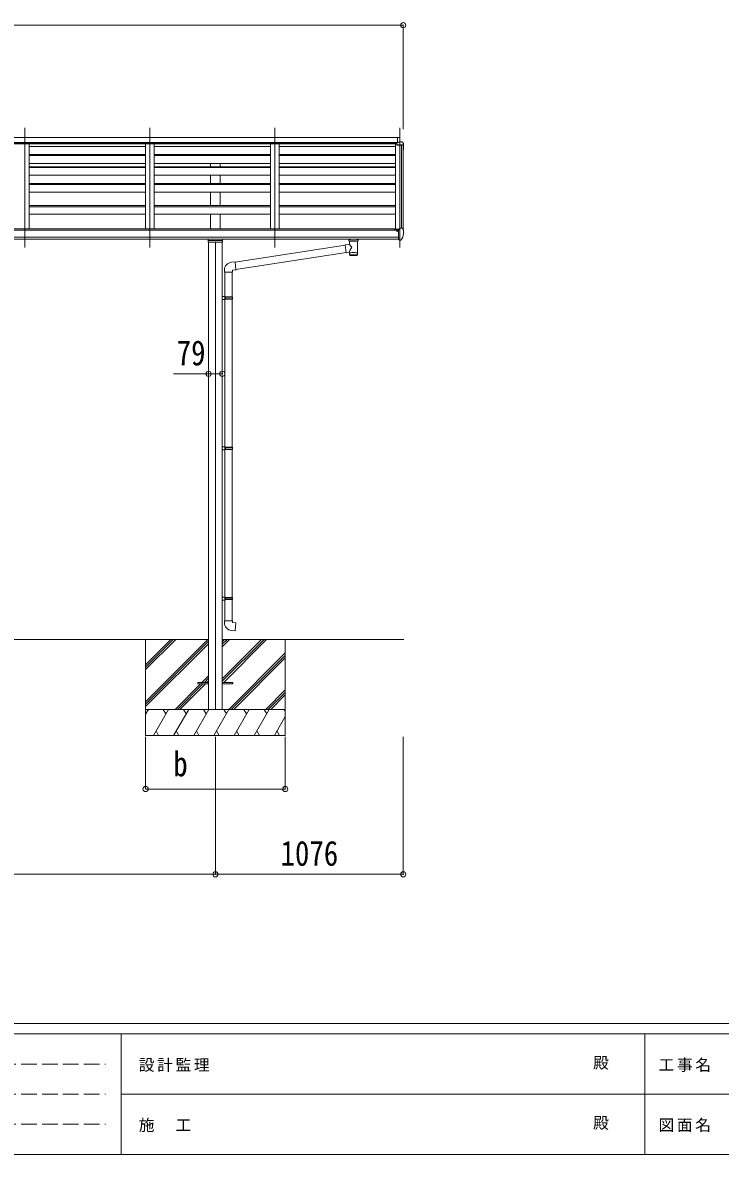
# Model space of a CAD drawing. Units: millimetres at full size. Extents: x -8385 to 8479, y -5853 to 5787.
# Drawn here: x -3966 to 31, y -5853 to 633 of the extents above; entities that cross this region are included whole.
import ezdxf
from ezdxf.enums import TextEntityAlignment as Align

# ---------------------------------------------------------------- set-up
doc = ezdxf.new("R2010")
doc.units = ezdxf.units.MM
doc.header["$LTSCALE"] = 30
doc.header["$PDMODE"] = 32
doc.header["$PDSIZE"] = 30
doc.linetypes.add('DASHED3', pattern=[4, 3, -1])
for name, color, linetype, lineweight in [('0-0_0', 7, 'Continuous', 9), ('0-1_本体', 4, 'Continuous', 9), ('0-2_部品', 7, 'Continuous', 9), ('0-8_PARTS2', 2, 'Continuous', 9), ('0-A_寸法', 6, 'Continuous', 9), ('F-0_240', 7, 'Continuous', 9)]:
    doc.layers.add(name, color=color, linetype=linetype, lineweight=lineweight)
doc.styles.add('ＭＳ ゴシック', font='')
doc.styles.get('ＭＳ ゴシック').set_extended_font_data('MS Gothic')

msp = doc.modelspace()

# ---------------------------------------------------------------- linework, layer by layer
at = {"layer": '0-0_0'}
for p, q in [((-2901.42, -2902.24), (-5722.42, -2902.24)), ((-3261.92, -2902.24), (-3261.92, -3452.24)), ((-3261.92, -3258.55), (-2905.61, -2902.24)), ((-3261.92, -3046.42), (-3117.74, -2902.24)), ((-3261.92, -3060.56), (-3103.6, -2902.24)), ((-3261.92, -3074.7), (-3089.45, -2902.24)), ((-3261.92, -3272.69), (-2901.42, -2912.2)), ((-1782.11, -2902.24), (-2822.42, -2902.24)), ((-2822.42, -3127.42), (-2597.24, -2902.24)), ((-2822.42, -3141.56), (-2583.1, -2902.24)), ((-2822.42, -2943.57), (-2781.09, -2902.24)), ((-2822.42, -2929.43), (-2795.23, -2902.24)), ((-2822.42, -2915.29), (-2809.37, -2902.24)), ((-2814.46, -3147.74), (-2568.95, -2902.24)), ((-2461.92, -2902.24), (-2461.92, -3452.24)), ((-3261.92, -3286.84), (-2901.42, -2926.34)), ((-2785.11, -3302.24), (-2461.92, -2979.05)), ((-2770.97, -3302.24), (-2461.92, -2993.2)), ((-2756.82, -3302.24), (-2461.92, -3007.34)), ((-2938.97, -3147.74), (-2901.42, -3110.19)), ((-3093.47, -3302.24), (-2947.97, -3156.74)), ((-3079.33, -3302.24), (-2933.83, -3156.74)), ((-3065.19, -3302.24), (-2919.69, -3156.74)), ((-2924.83, -3147.74), (-2901.42, -3124.33)), ((-2910.69, -3147.74), (-2901.42, -3138.47)), ((-2572.97, -3302.24), (-2461.92, -3191.19)), ((-2558.83, -3302.24), (-2461.92, -3205.33)), ((-2544.69, -3302.24), (-2461.92, -3219.47)), ((-2461.92, -3302.24), (-3261.92, -3302.24)), ((-3261.92, -3329.75), (-3246.04, -3302.24)), ((-3217.17, -3452.24), (-3130.57, -3302.24)), ((-3145.57, -3328.22), (-3160.57, -3302.24)), ((-3101.7, -3452.24), (-3015.1, -3302.24)), ((-3030.1, -3328.23), (-3045.1, -3302.24)), ((-2986.23, -3452.24), (-2899.63, -3302.24)), ((-2914.63, -3328.23), (-2929.63, -3302.24)), ((-2870.76, -3452.24), (-2784.16, -3302.24)), ((-2799.16, -3328.22), (-2814.16, -3302.24)), ((-2755.29, -3452.24), (-2668.69, -3302.24)), ((-2683.69, -3328.22), (-2698.69, -3302.24)), ((-2639.82, -3452.24), (-2553.22, -3302.24)), ((-2583.22, -3302.24), (-2568.22, -3328.22)), ((-2467.75, -3302.24), (-2461.92, -3312.34)), ((-2524.35, -3452.24), (-2461.92, -3344.11)), ((-3202.17, -3426.26), (-3187.17, -3452.24)), ((-3086.7, -3426.26), (-3071.7, -3452.24)), ((-2971.23, -3426.26), (-2956.23, -3452.24)), ((-2855.76, -3426.26), (-2840.76, -3452.24)), ((-2740.29, -3426.26), (-2725.29, -3452.24)), ((-2624.82, -3426.26), (-2609.82, -3452.24)), ((-2509.35, -3426.26), (-2494.35, -3452.24)), ((-3261.92, -3452.24), (-2461.92, -3452.24))]:
    msp.add_line(p, q, dxfattribs=at)
at = {"layer": '0-1_本体'}
for p, q in [((-6804.42, -25.85), (-1819.42, -25.85)), ((-6804.42, -52.96), (-1819.42, -52.96)), ((-6801.42, -55.22), (-1822.42, -55.22)), ((-6801.42, -60.87), (-1822.42, -60.87)), ((-6801.42, -61.76), (-1822.42, -61.76)), ((-3928.92, -61.76), (-3928.92, -548.73)), ((-3262.92, -62.05), (-3262.92, -548.73)), ((-3212.92, -62.05), (-3212.92, -548.73)), ((-2546.92, -62.05), (-2546.92, -548.73)), ((-2496.92, -62.05), (-2496.92, -548.73)), ((-1830.91, -61.76), (-1830.91, -550.39)), ((-3262.91, -77.22), (-3928.92, -77.22)), ((-3262.91, -121.75), (-3928.92, -121.75)), ((-3262.91, -123.74), (-3928.92, -123.74)), ((-3928.92, -125.92), (-3262.92, -125.92)), ((-3262.92, -128.48), (-3928.92, -128.48)), ((-2546.91, -77.22), (-3212.92, -77.22)), ((-2546.91, -121.75), (-3212.92, -121.75)), ((-2546.91, -123.74), (-3212.92, -123.74)), ((-3212.92, -125.92), (-2546.92, -125.92)), ((-2546.92, -128.48), (-3212.92, -128.48)), ((-2889.42, -125.92), (-2889.42, -123.74)), ((-2834.42, -125.92), (-2834.42, -123.74)), ((-1830.91, -77.22), (-2496.92, -77.22)), ((-1830.91, -121.75), (-2496.92, -121.75)), ((-1830.91, -123.74), (-2496.92, -123.74)), ((-2496.92, -125.92), (-1830.92, -125.92)), ((-1830.92, -128.48), (-2496.92, -128.48)), ((-1795.62, -545.25), (-1795.62, -68.74)), ((-1785.92, -551.79), (-1785.92, -69.37)), ((-3262.92, -173.22), (-3928.92, -173.22)), ((-3928.92, -192.98), (-3262.92, -192.98)), ((-2546.92, -173.22), (-3212.92, -173.22)), ((-3212.92, -192.98), (-2546.92, -192.98)), ((-2889.42, -192.98), (-2889.42, -173.22)), ((-2834.42, -192.98), (-2834.42, -173.22)), ((-1830.92, -173.22), (-2496.92, -173.22)), ((-2496.92, -192.98), (-1830.92, -192.98)), ((-3928.92, -196.99), (-3262.92, -196.99)), ((-3928.92, -241.43), (-3262.92, -241.43)), ((-3212.92, -196.99), (-2546.92, -196.99)), ((-3212.92, -241.43), (-2546.92, -241.43)), ((-2889.42, -289.41), (-2889.42, -241.43)), ((-2834.42, -289.41), (-2834.42, -241.43)), ((-2496.92, -196.99), (-1830.92, -196.99)), ((-2496.92, -241.43), (-1830.92, -241.43)), ((-3928.92, -289.41), (-3262.92, -289.41)), ((-3262.92, -294.8), (-3928.92, -294.8)), ((-3212.92, -289.41), (-2546.92, -289.41)), ((-2546.92, -294.8), (-3212.92, -294.8)), ((-2496.92, -289.41), (-1830.92, -289.41)), ((-1830.92, -294.8), (-2496.92, -294.8)), ((-3928.92, -338.86), (-3262.92, -338.86)), ((-3212.92, -338.86), (-2546.92, -338.86)), ((-2889.42, -414.91), (-2889.42, -338.86)), ((-2834.42, -414.91), (-2834.42, -338.86)), ((-2496.92, -338.86), (-1830.92, -338.86)), ((-3928.92, -414.91), (-3262.92, -414.91)), ((-3262.92, -421.71), (-3928.92, -421.71)), ((-3212.92, -414.91), (-2546.92, -414.91)), ((-2546.92, -421.71), (-3212.92, -421.71)), ((-2496.92, -414.91), (-1830.92, -414.91)), ((-1830.92, -421.71), (-2496.92, -421.71)), ((-3928.92, -465.26), (-3262.92, -465.26)), ((-3212.92, -465.26), (-2546.92, -465.26)), ((-2889.42, -548.73), (-2889.42, -465.26)), ((-2834.42, -548.73), (-2834.42, -465.26)), ((-2496.92, -465.26), (-1830.92, -465.26)), ((-1812.42, -555.35), (-6811.42, -555.35)), ((-1835.92, -548.65), (-6787.92, -548.65)), ((-1835.92, -555.35), (-1835.92, -548.65)), ((-1807.42, -550.39), (-1830.92, -550.39)), ((-6811.42, -596.58), (-1812.42, -596.58)), ((-1812.42, -608.43), (-6811.42, -608.35)), ((-2901.42, -625.16), (-2901.42, -3302.24)), ((-2822.42, -625.16), (-2822.42, -3302.24))]:
    msp.add_line(p, q, dxfattribs=at)
msp.add_circle((-1819.89, -560.09), 3, dxfattribs=at)
at = {"layer": '0-2_部品'}
for p, q in [((-1805.92, -52.33), (-1822.42, -54.82)), ((-1822.42, -68.74), (-1822.42, -54.82)), ((-1819.42, -24.58), (-1807.42, -23.85)), ((-1819.42, -24.58), (-1819.42, -53.07)), ((-1819.42, -51.6), (-1805.92, -50.78)), ((-1819.42, -51.81), (-1805.92, -51.06)), ((-1819.42, -53.07), (-1805.92, -52.33)), ((-1807.42, -23.84), (-1805.92, -23.84)), ((-1807.42, -23.84), (-1807.42, -25.55)), ((-1807.42, -25.55), (-1807.42, -25.56)), ((-1805.92, -23.84), (-1805.92, -26.23)), ((-1805.92, -52.33), (-1805.92, -26.23)), ((-1793.92, -50.67), (-1805.92, -50.67)), ((-1793.92, -50.67), (-1791.58, -50.82)), ((-1790.83, -51.24), (-1786.76, -57.05)), ((-1783.92, -71.11), (-1783.92, -60.05)), ((-1791.33, -67.24), (-1822.42, -67.24)), ((-1791.33, -68.74), (-1822.42, -68.74)), ((-1786.84, -68.99), (-1791.41, -68.73)), ((-1786.76, -67.49), (-1791.33, -67.24)), ((-1785.42, -71.11), (-1785.42, -70.49)), ((-1817.42, -560.09), (-1817.72, -560.09)), ((-1816.89, -560.09), (-1817.42, -560.09)), ((-1812.42, -554.9), (-1805.92, -554.51)), ((-1807.42, -546.09), (-1805.92, -546.09)), ((-1807.42, -546.09), (-1807.42, -552.26)), ((-1805.92, -613.67), (-1805.92, -545.17)), ((-1790.83, -545.74), (-1786.76, -551.55)), ((-1783.92, -554.54), (-1783.92, -555.17)), ((-2823.42, -615.9), (-2900.42, -615.9)), ((-2748.33, -740.36), (-2118.71, -642.68)), ((-2119.04, -640.66), (-2093.82, -636.75)), ((-2119.04, -640.66), (-2112.02, -685.92)), ((-2097.92, -614.68), (-2097.92, -608.57)), ((-2093.82, -636.76), (-2093.82, -619.17)), ((-2048.02, -619.18), (-2048, -699.47)), ((-2043.92, -614.68), (-2043.92, -608.57)), ((-1812.42, -610.47), (-1806.92, -610.47)), ((-1806.42, -611.47), (-1806.92, -610.47)), ((-1805.92, -611.47), (-1806.42, -611.47)), ((-1804.42, -613.58), (-1805.92, -613.67)), ((-1804.42, -613.58), (-1800.71, -613.35)), ((-1798.29, -611.86), (-1788.55, -596.48)), ((-2744.66, -782.29), (-2112.27, -684.18)), ((-2093.82, -683.1), (-2112.02, -685.92)), ((-2093.83, -699.47), (-2093.82, -682.85)), ((-2769.34, -740.23), (-2748.5, -738.41)), ((-2810.42, -795.98), (-2810.42, -785.06)), ((-2764.42, -795.98), (-2810.42, -795.98)), ((-2808.42, -795.98), (-2808.42, -936.33)), ((-2766.42, -795.98), (-2766.42, -938.89)), ((-2806.42, -936.39), (-2822.42, -935.92)), ((-2822.42, -935.92), (-2822.42, -953.86)), ((-2806.42, -953.39), (-2822.42, -953.86)), ((-2806.42, -938.39), (-2808.42, -938.39)), ((-2765.42, -938.89), (-2808.42, -938.89)), ((-2764.42, -940.89), (-2808.42, -940.89)), ((-2764.42, -948.89), (-2808.42, -948.89)), ((-2765.42, -950.89), (-2808.42, -950.89)), ((-2808.42, -953.45), (-2808.42, -1797.71)), ((-2806.42, -938.39), (-2806.42, -936.39)), ((-2806.42, -953.39), (-2806.42, -951.39)), ((-2803.94, -940.89), (-2803.51, -938.89)), ((-2766.42, -950.89), (-2766.42, -1800.27)), ((-2764.42, -940.89), (-2765.42, -938.89)), ((-2764.42, -948.89), (-2765.42, -950.89)), ((-2764.42, -940.89), (-2764.42, -948.89)), ((-2806.42, -1797.77), (-2822.42, -1797.3)), ((-2822.42, -1797.3), (-2822.42, -1815.24)), ((-2806.42, -1814.77), (-2822.42, -1815.24)), ((-2806.42, -1799.77), (-2808.42, -1799.77)), ((-2765.42, -1800.27), (-2808.42, -1800.27)), ((-2764.42, -1802.27), (-2808.42, -1802.27)), ((-2764.42, -1810.27), (-2808.42, -1810.27)), ((-2765.42, -1812.27), (-2808.42, -1812.27)), ((-2808.42, -1814.82), (-2808.42, -2659.08)), ((-2806.42, -1799.77), (-2806.42, -1797.77)), ((-2806.42, -1814.77), (-2806.42, -1812.77)), ((-2803.94, -1802.27), (-2803.51, -1800.27)), ((-2766.42, -1812.27), (-2766.42, -2661.64)), ((-2764.42, -1802.27), (-2765.42, -1800.27)), ((-2764.42, -1810.27), (-2765.42, -1812.27)), ((-2764.42, -1802.27), (-2764.42, -1810.27)), ((-2806.42, -2659.14), (-2822.42, -2658.67)), ((-2822.42, -2658.67), (-2822.42, -2676.61)), ((-2806.42, -2661.14), (-2806.42, -2659.14)), ((-2806.42, -2676.14), (-2822.42, -2676.61)), ((-2806.42, -2661.14), (-2808.42, -2661.14)), ((-2765.42, -2661.64), (-2808.42, -2661.64)), ((-2764.42, -2663.64), (-2808.42, -2663.64)), ((-2764.42, -2671.64), (-2808.42, -2671.64)), ((-2765.42, -2673.64), (-2808.42, -2673.64)), ((-2808.41, -2676.2), (-2808.41, -2794.68)), ((-2806.42, -2676.14), (-2806.42, -2674.14)), ((-2803.94, -2663.64), (-2803.51, -2661.64)), ((-2766.41, -2673.64), (-2766.41, -2794.68)), ((-2764.42, -2663.64), (-2765.42, -2661.64)), ((-2764.42, -2671.64), (-2765.42, -2673.64)), ((-2764.42, -2663.64), (-2764.42, -2671.64)), ((-2764.42, -2794.68), (-2810.42, -2794.68)), ((-2810.42, -2794.68), (-2810.42, -2805.59)), ((-2764.42, -2804.68), (-2764.42, -2794.68))]:
    msp.add_line(p, q, dxfattribs=at)
at = {"layer": '0-2_部品', "color": 4}
for p, q in [((-2961.92, -3147.74), (-2901.42, -3147.74)), ((-2961.92, -3147.74), (-2961.92, -3156.74)), ((-2901.42, -3156.74), (-2961.92, -3156.74)), ((-2822.42, -3147.74), (-2761.92, -3147.74)), ((-2761.92, -3156.74), (-2822.42, -3156.74)), ((-2761.92, -3147.74), (-2761.92, -3156.74))]:
    msp.add_line(p, q, dxfattribs=at)
at = {"layer": '0-2_部品'}
for points in [[(-1819.42, -25.74), (-1815.81, -25.68), (-1807.42, -25.56)], [(-1822.42, -558.47), (-1822.42, -560.09), (-1822.89, -560.09)], [(-1817.72, -558.9), (-1817.72, -560.09), (-1822.42, -560.09)], [(-1812.42, -610.47), (-1812.42, -552.26), (-1807.42, -552.26)], [(-1805.92, -545.17), (-1793.92, -545.17), (-1791.58, -545.31)], [(-2903.42, -608.57), (-2903.42, -625.16), (-2820.42, -625.16), (-2820.42, -608.57)], [(-2097.88, -614.74), (-2097.9, -614.38), (-2097.66, -613.43), (-2097.13, -612.54), (-2096.33, -611.7), (-2095.22, -610.91), (-2093.82, -610.18)], [(-2097.88, -614.63), (-2097.9, -614.98), (-2097.66, -615.94), (-2097.13, -616.82), (-2096.33, -617.66), (-2095.22, -618.46), (-2093.82, -619.18)], [(-2048.02, -610.19), (-2047.78, -610.29), (-2046.43, -611.02), (-2045.32, -611.87), (-2044.56, -612.74), (-2044.1, -613.64), (-2043.93, -614.52)], [(-2048.02, -619.17), (-2047.78, -619.08), (-2046.43, -618.34), (-2045.32, -617.5), (-2044.56, -616.63), (-2044.1, -615.73), (-2043.93, -614.84)], [(-1805.92, -599.78), (-1809.08, -599.37), (-1812.42, -598.94)], [(-2748.5, -738.41), (-2744.49, -784.24), (-2764.42, -785.98), (-2764.42, -795.98)], [(-2806.42, -951.39), (-2808.42, -951.39), (-2808.42, -938.39)], [(-2803.94, -940.89), (-2803.94, -948.89), (-2803.51, -950.89)], [(-2806.42, -1812.77), (-2808.42, -1812.77), (-2808.42, -1799.77)], [(-2803.94, -1802.27), (-2803.94, -1810.27), (-2803.51, -1812.27)], [(-2806.42, -2674.14), (-2808.42, -2674.14), (-2808.42, -2661.14)], [(-2803.94, -2663.64), (-2803.94, -2671.64), (-2803.51, -2673.64)], [(-2769.34, -2850.42), (-2748.5, -2852.24), (-2744.49, -2806.42), (-2764.42, -2804.68)]]:
    msp.add_lwpolyline(points, dxfattribs=at)
for centre, radius, start, end in [((-1791.64, -51.82), 1, 35, 86.5), ((-1786.92, -60.05), 3, 0, 87), ((-1786.92, -70.49), 1.5, 0, 87), ((-1786.92, -70.49), 3, 0, 87), ((-1985.92, -71.11), 202, 351.9307, 0), ((-1985.92, -71.11), 200.5, 355.95279, 0), ((-1819.92, -560.09), 2.5, 28.35764, 180), ((-1819.92, -560.09), 2.5, 0, 28.35764), ((-1791.65, -546.31), 1, 35, 86.5), ((-1976.41, -555.17), 192.49, 347.8767, 359.9992), ((-1786.92, -554.54), 3, 0, 87), ((-2079.7, -665.5), 57.09, 91.43272, 104.31561), ((-2064.64, -677.84), 69.68, 76.17896, 85.0206), ((-1800.89, -610.36), 3, 273.5, 330), ((-1791.15, -594.98), 3, 330, 348.16652), ((-2765.42, -785.06), 45, 95, 180), ((-2765.42, -2805.59), 45, 180, 265)]:
    msp.add_arc(centre, radius, start, end, dxfattribs=at)
for centre, major_axis, ratio, start_param, end_param in [((-1849.25, -26.49), (43.33, 0.25), 0.060879, 6.2828271, 6.5467158), ((-2073.47, -658.95), (-20.32, 22.25), 0.045535, 0.0389954, 1.3075346), ((-2070.92, -620.38), (-22.91, -0.42), 0.072511, 4.711586, 6.2823824), ((-2070.89, -618.74), (-22.91, -0.42), 0.072511, 4.711586, 6.2823824), ((-2070.94, -618.75), (22.92, -0.42), 0.07247, 0.0008089, 1.5716053), ((-2070.94, -620.38), (22.92, -0.42), 0.07247, 0.0008089, 1.5716053), ((-2059.92, -614.68), (16, 0), 0.361356, 0, 0.0194874), ((-2059.92, -614.68), (16, 0), 0.361356, 6.2636979, 6.2831853), ((-2070.91, -656.31), (22.81, 26.62), 0.234429, 1.6855472, 3.1268519), ((-2070.92, -699.47), (-22.92, 0), 0.101955, 3.1415499, 6.2833984), ((-2070.92, -699.47), (-22.92, 0), 0.101955, 6.2829723, 9.4248207), ((-2070.92, -687.03), (-22.91, 0), 0.122865, 3.1415927, 6.2831853)]:
    msp.add_ellipse(centre, major_axis=major_axis, ratio=ratio, start_param=start_param, end_param=end_param, dxfattribs=at)
at = {"layer": '0-8_PARTS2', "color": 6}
for p, q in [((-6837.92, 618.37), (-1785.92, 618.37)), ((-2901.42, -1379.36), (-2822.42, -1379.36))]:
    msp.add_line(p, q, dxfattribs=at)
at = {"layer": '0-8_PARTS2'}
for p, q in [((-3953.92, -655.73), (-3953.92, 31.19)), ((-3237.92, -655.73), (-3237.92, 31.19)), ((-2521.92, -655.73), (-2521.92, 31.19)), ((-1805.92, -655.73), (-1805.92, 31.19)), ((-2861.92, -622.36), (-2861.92, -3305.04))]:
    msp.add_line(p, q, dxfattribs=at)
at = {"layer": '0-A_寸法'}
for p, q in [((-1785.92, 618.37), (-1785.92, 22.28)), ((-2901.42, -1379.36), (-3101.42, -1379.36)), ((-3261.92, -3758.9), (-3261.92, -3460.25)), ((-2861.92, -4247.42), (-2861.92, -3460.25)), ((-2461.92, -3758.9), (-2461.92, -3460.25)), ((-1785.92, -4247.42), (-1785.92, -3460.25)), ((-3261.92, -3758.9), (-2461.92, -3758.9)), ((-5761.92, -4247.42), (-2861.92, -4247.42)), ((-2861.92, -4247.42), (-1785.92, -4247.42))]:
    msp.add_line(p, q, dxfattribs=at)
for p in [(-1785.92, 618.37), (-2901.42, -1379.36), (-2822.42, -1379.36), (-3261.92, -3758.9), (-2461.92, -3758.9), (-2861.92, -4247.42), (-1785.92, -4247.42)]:
    msp.add_point(p, dxfattribs=at)
at = {"layer": 'F-0_240', "color": 5}
for p, q in [((-8385.45, -5102.66), (8054.55, -5102.66)), ((-8385.45, -5162.66), (5387.79, -5162.66)), ((-3402.21, -5162.66), (-3402.21, -5852.66)), ((-402.21, -5162.66), (-402.21, -5852.66)), ((-3402.21, -5507.66), (2747.79, -5507.66)), ((-8385.45, -5852.66), (8054.55, -5852.66))]:
    msp.add_line(p, q, dxfattribs=at)
at = {"layer": 'F-0_240', "color": 4, "linetype": 'DASHED3'}
for p, q in [((-8295.46, -5335.16), (-3492.21, -5335.16)), ((-8295.46, -5507.66), (-3492.21, -5507.66)), ((-8295.46, -5680.16), (-3492.21, -5680.16))]:
    msp.add_line(p, q, dxfattribs=at)

# ---------------------------------------------------------------- texts
at = {"layer": '0-A_寸法', "color": 7, "style": 'ＭＳ ゴシック', "width": 0.85}
for s, p in [('79', (-3083.92, -1373.36)), ('b', (-3103.17, -3728.9)), ('1076', (-2488.92, -4241.42))]:
    msp.add_text(s, height=143, dxfattribs=at).set_placement(p, align=Align.BOTTOM_LEFT)
at = {"layer": 'F-0_240', "style": 'ＭＳ ゴシック'}
for p in [(-697.92, -5380.16), (-697.92, -5725.16)]:
    msp.add_text('殿', height=65.98, dxfattribs=at).set_placement(p, align=Align.BOTTOM_LEFT)
at = {"layer": 'F-0_240', "char_height": 65.98, "attachment_point": 7, "style": 'ＭＳ ゴシック'}
for s, insert in [('\\T1.17;設計監理', (-3300.89, -5380.16)), ('\\T1.17;工事名', (-323.11, -5380.16)), ('\\T1.17;施\u3000工', (-3300.89, -5725.16)), ('\\T1.17;図面名', (-323.11, -5725.16))]:
    msp.add_mtext(s, dxfattribs=dict(at, insert=insert))

doc.saveas('drawing.dxf')
